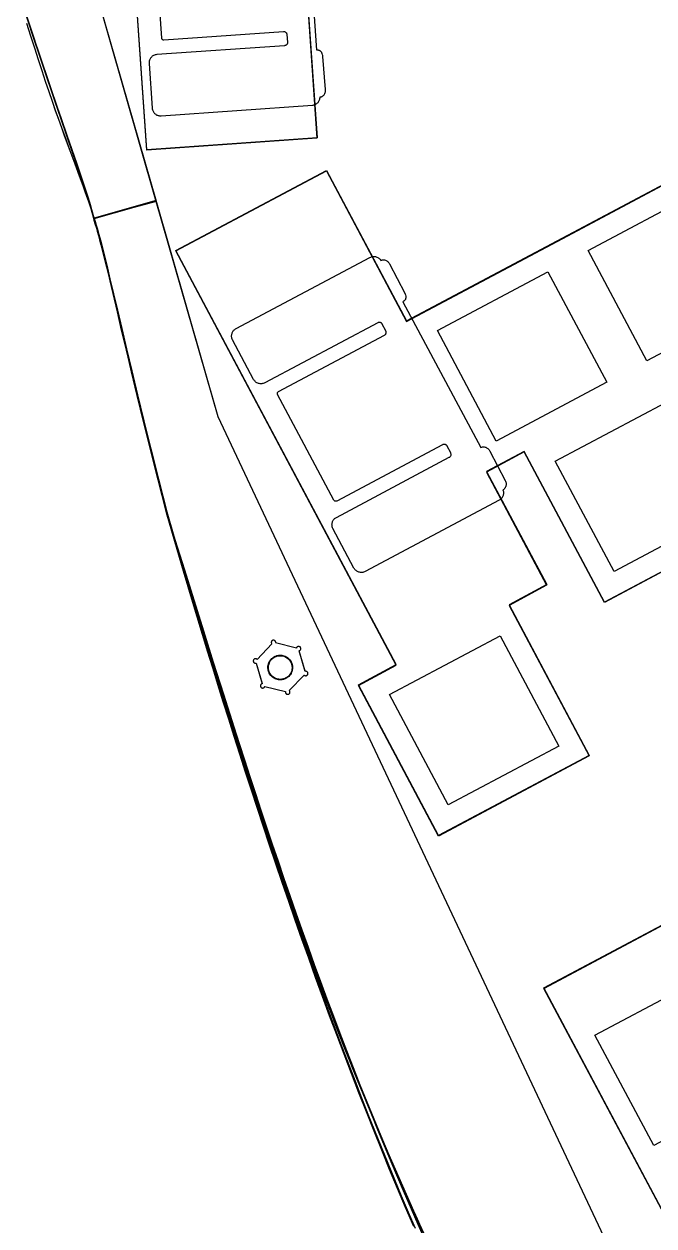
# Model space of a CAD drawing. Extents: x 5 to 212, y -377 to 0.
# Drawn here: x 27.6 to 97.9, y -307.5 to -173.2 of the extents above; entities that cross this region are included whole.
import ezdxf

# ---------------------------------------------------------------- set-up
doc = ezdxf.new("R2010")
doc.units = 0
for name, color, linetype in [('bottom', 7, 'CONTINUOUS'), ('hipro_lower', 7, 'CONTINUOUS'), ('hipro_upper', 7, 'CONTINUOUS'), ('mid_lower', 7, 'CONTINUOUS'), ('mid_upper', 7, 'CONTINUOUS'), ('plate', 7, 'CONTINUOUS')]:
    doc.layers.add(name, color=color, linetype=linetype)

msp = doc.modelspace()

# ---------------------------------------------------------------- linework, layer by layer
at = {"layer": 'bottom', "color": 7}
msp.add_lwpolyline([(27.590422, -171.61858), (28.534675, -174.481357), (29.415113, -177.12148), (30.232789, -179.549078), (30.988757, -181.774281), (31.684072, -183.807218), (32.319787, -185.65802), (33.416633, -188.853736), (33.879872, -190.218909), (34.287728, -191.442466), (34.641253, -192.534536), (34.797972, -193.034428), (34.941503, -193.505248), (35.071978, -193.94826), (35.18953, -194.364732), (35.29429, -194.75593), (35.386389, -195.123119), (35.509939, -195.508091), (35.635789, -195.921217), (35.764539, -196.363778), (35.896788, -196.837058), (36.033134, -197.342339), (36.174176, -197.880904), (36.472746, -199.063014), (36.797288, -200.393649), (37.152594, -201.883069), (37.974662, -205.379308), (38.451007, -207.406647), (38.97728, -209.633813), (39.558273, -212.071067), (40.198778, -214.72867), (40.903584, -217.61688), (41.677485, -220.74596), (42.52527, -224.12617), (43.451731, -227.767769), (44.388075, -230.97427), (45.37355, -234.318447), (46.407761, -237.791031), (47.490314, -241.382755), (48.049597, -243.220398), (48.620817, -245.084351), (49.203926, -246.973455), (49.798875, -248.886552), (50.405614, -250.822482), (51.024095, -252.780088), (51.654267, -254.758211), (52.296082, -256.755693), (52.949491, -258.771375), (53.614444, -260.804099), (54.290892, -262.852706), (54.978786, -264.916038), (55.678077, -266.992936), (56.388715, -269.082242), (57.110651, -271.182797), (57.843836, -273.293443), (58.588222, -275.413021), (59.343757, -277.540373), (60.110395, -279.674341), (60.888084, -281.813765), (61.676776, -283.957488), (62.476422, -286.104351), (63.286973, -288.253196), (64.108379, -290.402863), (64.940591, -292.552195), (65.78356, -294.700033), (66.637236, -296.845219), (67.501571, -298.986593), (68.376515, -301.122999), (69.26202, -303.253276), (70.158035, -305.376267), (71.064511, -307.490814)], dxfattribs=at)
msp.add_lwpolyline([(54.875487, -245.49122), (54.875487, -245.49122), (54.85811, -245.424217), (54.844313, -245.357099), (54.834037, -245.289975), (54.827224, -245.22295), (54.823745, -245.089628), (54.833401, -244.957991), (54.855718, -244.828894), (54.890222, -244.703194), (54.936436, -244.581746), (54.993888, -244.465408), (55.062102, -244.355036), (55.140603, -244.251485), (55.228916, -244.155613), (55.326568, -244.068275), (55.433083, -243.990328), (55.547987, -243.922628), (55.608436, -243.892888), (55.670804, -243.866032), (55.735033, -243.842165), (55.801061, -243.821395), (55.801061, -243.821395), (55.86807, -243.804017), (55.935193, -243.790219), (56.002322, -243.779942), (56.06935, -243.773128), (56.202677, -243.769648), (56.334318, -243.779304), (56.463417, -243.80162), (56.589118, -243.836124), (56.710564, -243.882339), (56.8269, -243.939792), (56.93727, -244.008008), (57.040817, -244.086511), (57.136686, -244.174828), (57.22402, -244.272484), (57.301963, -244.379004), (57.36966, -244.493913), (57.399398, -244.554366), (57.426254, -244.616738), (57.45012, -244.680969), (57.470889, -244.747002), (57.470889, -244.747002), (57.488267, -244.814008), (57.502063, -244.881127), (57.512339, -244.948253), (57.519152, -245.015279), (57.52263, -245.148601), (57.512973, -245.280238), (57.490654, -245.409332), (57.456149, -245.53503), (57.409932, -245.656473), (57.352479, -245.772806), (57.284264, -245.883173), (57.205762, -245.986718), (57.117448, -246.082585), (57.019797, -246.169917), (56.913283, -246.247858), (56.798381, -246.315553), (56.737932, -246.345291), (56.675566, -246.372146), (56.611339, -246.396011), (56.545312, -246.416779), (56.545312, -246.416779), (56.478304, -246.434158), (56.411182, -246.447956), (56.344053, -246.458234), (56.277026, -246.465049), (56.143701, -246.468533), (56.012063, -246.458881), (55.882967, -246.436568), (55.75727, -246.402069), (55.635827, -246.355858), (55.519494, -246.29841), (55.409127, -246.230198), (55.305581, -246.151699), (55.209713, -246.063386), (55.122378, -245.965733), (55.044432, -245.859216), (54.976731, -245.744308), (54.94699, -245.683856), (54.920131, -245.621485), (54.896261, -245.557253), (54.875487, -245.49122)], close=True, dxfattribs=at)
at = {"layer": 'hipro_lower', "color": 7}
for points in [[(58.987885, -166.985977), (60.305631, -185.984568), (41.302516, -187.314177), (38.645735, -149.307253)], [(27.616926, -171.626543), (28.561183, -174.489319), (29.441625, -177.12944), (30.259303, -179.557038), (31.015274, -181.78224), (31.71059, -183.815178), (32.346305, -185.66598), (33.443151, -188.861697), (33.906389, -190.226871), (34.314242, -191.450428), (34.667765, -192.542498), (34.824482, -193.042391), (34.968011, -193.513211), (35.098485, -193.956224), (35.216034, -194.372697), (35.320792, -194.763895), (35.412889, -195.131084), (35.536444, -195.516054), (35.662299, -195.929178), (35.791052, -196.371738), (35.923304, -196.845016), (36.059652, -197.350296), (36.200696, -197.88886), (36.499267, -199.07097), (36.823809, -200.401605), (37.179112, -201.891027), (38.00117, -205.387271), (38.477507, -207.414614), (39.003772, -209.641785), (39.584757, -212.079043), (40.225253, -214.73665), (40.930051, -217.624866), (41.703943, -220.75395), (42.551721, -224.134164), (43.478175, -227.775767), (44.379737, -230.894421), (45.283675, -233.981721), (46.190012, -237.037528), (47.09877, -240.0617), (48.009974, -243.054097), (48.923644, -246.014579), (49.839806, -248.943005), (50.75848, -251.839234), (51.679691, -254.703127), (52.603462, -257.534542), (53.529815, -260.333338), (54.458773, -263.099377), (55.390359, -265.832516), (56.324597, -268.532615), (57.261508, -271.199534), (57.730974, -272.520507), (58.201117, -273.833132), (58.67194, -275.137392), (59.143446, -276.433269), (59.615637, -277.720745), (60.088517, -278.999803), (60.562089, -280.270426), (61.036355, -281.532596), (61.511318, -282.786295), (61.986981, -284.031505), (62.463347, -285.26821), (62.940419, -286.496391), (63.418199, -287.716031), (63.896691, -288.927113), (64.375898, -290.129618), (64.855822, -291.32353), (65.336466, -292.50883), (65.817833, -293.685502), (66.299926, -294.853527), (66.782747, -296.012888), (67.2663, -297.163568), (67.750588, -298.305548), (68.235613, -299.438812), (68.721378, -300.563342), (69.207887, -301.679119), (69.695141, -302.786127), (70.183144, -303.884349), (70.671899, -304.973766), (71.161408, -306.05436), (71.651675, -307.126115), (72.142702, -308.189013)], [(87.122655, -197.502242), (103.945238, -188.559002)], [(69.130174, -244.828341), (44.53635, -198.573468), (61.355792, -189.628485)], [(61.355792, -189.628485), (70.302515, -206.444784)], [(70.302515, -206.444784), (87.122655, -197.502242)], [(83.451661, -221.025549), (79.247503, -223.264236)], [(92.394203, -237.845689), (83.451661, -221.025549)], [(79.247503, -223.264236), (85.950314, -235.885801)], [(100.805664, -233.370056), (92.394203, -237.845689)], [(85.950314, -235.885801), (81.76258, -238.154127)], [(81.76258, -238.154127), (90.707563, -254.973568)], [(64.943141, -247.09911), (69.130174, -244.828341)], [(73.888124, -263.918551), (64.943141, -247.09911)], [(90.707563, -254.973568), (73.888124, -263.918551)], [(99.063918, -306.167157), (85.64889, -280.93732), (102.46903, -271.994778)]]:
    msp.add_lwpolyline(points, dxfattribs=at)
msp.add_lwpolyline([(54.901984, -245.499191), (54.901984, -245.499191), (54.884608, -245.432186), (54.870811, -245.365067), (54.860536, -245.297941), (54.853722, -245.230916), (54.850243, -245.097594), (54.859898, -244.965956), (54.882214, -244.83686), (54.916716, -244.71116), (54.96293, -244.589715), (55.020381, -244.473378), (55.088594, -244.363007), (55.167095, -244.259458), (55.255409, -244.163587), (55.353062, -244.076251), (55.45958, -243.998304), (55.574487, -243.930604), (55.634939, -243.900864), (55.69731, -243.874007), (55.761542, -243.850139), (55.827574, -243.829368), (55.827574, -243.829368), (55.894579, -243.811991), (55.961699, -243.798194), (56.028825, -243.787919), (56.09585, -243.781105), (56.229173, -243.777626), (56.36081, -243.787283), (56.489906, -243.8096), (56.615605, -243.844104), (56.73705, -243.890319), (56.853385, -243.947771), (56.963755, -244.015986), (57.067303, -244.094489), (57.163173, -244.182805), (57.250509, -244.280459), (57.328454, -244.386977), (57.396154, -244.501885), (57.425893, -244.562337), (57.452751, -244.624707), (57.476618, -244.688938), (57.497389, -244.75497), (57.497389, -244.75497), (57.514766, -244.821977), (57.528563, -244.889098), (57.538839, -244.956224), (57.545653, -245.023251), (57.549133, -245.156574), (57.539477, -245.288212), (57.517161, -245.417307), (57.482658, -245.543004), (57.436444, -245.664447), (57.378992, -245.780781), (57.310778, -245.891148), (57.232276, -245.994693), (57.143961, -246.090561), (57.046307, -246.177894), (56.939789, -246.255838), (56.824881, -246.323536), (56.764429, -246.353275), (56.702058, -246.380132), (56.637827, -246.403999), (56.571794, -246.42477), (56.571794, -246.42477), (56.504789, -246.442147), (56.43767, -246.455944), (56.370544, -246.46622), (56.303518, -246.473034), (56.170196, -246.476515), (56.03856, -246.466861), (55.909464, -246.444547), (55.783766, -246.410047), (55.662322, -246.363835), (55.545987, -246.306386), (55.435618, -246.238175), (55.332071, -246.159675), (55.236202, -246.071362), (55.148866, -245.973709), (55.070921, -245.86719), (55.003221, -245.752282), (54.973481, -245.691829), (54.946624, -245.629457), (54.922756, -245.565224), (54.901984, -245.499191)], close=True, dxfattribs=at)
at = {"layer": 'hipro_upper', "color": 7}
for points in [[(58.99103, -166.932116), (60.308783, -185.930704), (41.305656, -187.260317), (38.64889, -149.253394)], [(27.620068, -171.572729), (28.56432, -174.435504), (29.444757, -177.075625), (30.262432, -179.503222), (31.0184, -181.728424), (31.713713, -183.761362), (32.349427, -185.612164), (33.446272, -188.807882), (33.909511, -190.173057), (34.317366, -191.396615), (34.670891, -192.488687), (34.827609, -192.988581), (34.97114, -193.459402), (35.101615, -193.902416), (35.219167, -194.31889), (35.323927, -194.710089), (35.416026, -195.07728), (35.53958, -195.462249), (35.665434, -195.875373), (35.794187, -196.317933), (35.926437, -196.791212), (36.062785, -197.296492), (36.203829, -197.835056), (36.502399, -199.017165), (36.826939, -200.347801), (37.182241, -201.837223), (38.004298, -205.333466), (38.480634, -207.360809), (39.006899, -209.587979), (39.587883, -212.025236), (40.228378, -214.682842), (40.933175, -217.571056), (41.707066, -220.700139), (42.554842, -224.080351), (43.481294, -227.721952), (44.475856, -230.905893), (45.496348, -234.18382), (47.617678, -240.993159), (48.719795, -244.510332), (49.850399, -248.093016), (51.010131, -251.73409), (51.601119, -253.574299), (52.199628, -255.426436), (52.805739, -257.289611), (53.419532, -259.162935), (54.041085, -261.045517), (54.67048, -262.936467), (55.307797, -264.834896), (55.953114, -266.739913), (56.606512, -268.650629), (57.268071, -270.566154), (57.937872, -272.485598), (58.615993, -274.408071), (59.302515, -276.332684), (59.997517, -278.258545), (60.70108, -280.184766), (61.413284, -282.110456), (62.134208, -284.034725), (62.863933, -285.956685), (63.602538, -287.875444), (64.350103, -289.790113), (65.106709, -291.699801), (65.872435, -293.60362), (66.647361, -295.500679), (67.431567, -297.390088), (68.225132, -299.270958), (69.028138, -301.142398), (69.840664, -303.003518), (70.662789, -304.853429), (71.077477, -305.773903), (71.494594, -306.691241), (71.914152, -307.605331)], [(87.125794, -197.448382), (103.94838, -188.505139)], [(69.133309, -244.774467), (44.539485, -198.519607), (61.358947, -189.574624)], [(61.358947, -189.574624), (70.305647, -206.390921)], [(70.305647, -206.390921), (87.125794, -197.448382)], [(83.454805, -220.971676), (79.250645, -223.210363)], [(92.39734, -237.791816), (83.454805, -220.971676)], [(79.250645, -223.210363), (85.953456, -235.831928)], [(100.808811, -233.316183), (92.39734, -237.791816)], [(85.953456, -235.831928), (81.765729, -238.100254)], [(81.765729, -238.100254), (90.710702, -254.919695)], [(64.946293, -247.045237), (69.133309, -244.774467)], [(73.891266, -263.864678), (64.946293, -247.045237)], [(90.710702, -254.919695), (73.891266, -263.864678)], [(99.067055, -306.113304), (85.652034, -280.883446), (102.472182, -271.940904)]]:
    msp.add_lwpolyline(points, dxfattribs=at)
msp.add_lwpolyline([(54.905131, -245.445368), (54.905131, -245.445368), (54.887753, -245.378363), (54.873956, -245.311244), (54.863679, -245.244119), (54.856864, -245.177093), (54.853383, -245.043771), (54.863037, -244.912134), (54.885351, -244.783038), (54.919852, -244.657339), (54.966065, -244.535893), (55.023515, -244.419557), (55.091727, -244.309186), (55.170228, -244.205637), (55.258542, -244.109767), (55.356195, -244.02243), (55.462713, -243.944484), (55.577621, -243.876784), (55.638073, -243.847044), (55.700444, -243.820186), (55.764676, -243.796319), (55.830708, -243.775548), (55.830708, -243.775548), (55.897712, -243.758171), (55.964829, -243.744375), (56.031954, -243.7341), (56.098978, -243.727287), (56.232298, -243.723808), (56.363934, -243.733465), (56.493029, -243.755783), (56.618727, -243.790287), (56.740172, -243.836503), (56.856507, -243.893956), (56.966877, -243.962171), (57.070425, -244.040673), (57.166295, -244.128989), (57.25363, -244.226644), (57.331575, -244.333162), (57.399274, -244.44807), (57.429013, -244.508521), (57.455869, -244.570892), (57.479736, -244.635123), (57.500506, -244.701155), (57.500506, -244.701155), (57.517884, -244.768162), (57.531681, -244.835282), (57.541957, -244.902409), (57.548772, -244.969436), (57.552252, -245.102759), (57.542597, -245.234397), (57.520281, -245.363492), (57.485778, -245.489189), (57.439564, -245.610632), (57.382113, -245.726965), (57.313899, -245.837332), (57.235398, -245.940878), (57.147084, -246.036745), (57.049431, -246.124078), (56.942914, -246.202022), (56.828009, -246.269719), (56.767558, -246.299458), (56.705189, -246.326315), (56.640959, -246.350182), (56.574929, -246.370952), (56.574929, -246.370952), (56.507923, -246.388329), (56.440804, -246.402126), (56.373678, -246.412401), (56.306653, -246.419216), (56.173332, -246.422696), (56.041696, -246.413042), (55.912602, -246.390727), (55.786906, -246.356227), (55.665463, -246.310015), (55.54913, -246.252565), (55.438763, -246.184354), (55.335217, -246.105853), (55.239349, -246.01754), (55.152014, -245.919886), (55.074069, -245.813368), (55.00637, -245.698459), (54.97663, -245.638007), (54.949772, -245.575634), (54.925903, -245.511402), (54.905131, -245.445368)], close=True, dxfattribs=at)
at = {"layer": 'mid_lower', "color": 7}
for points in [[(35.301612, -168.545216), (42.327084, -192.996733), (35.399488, -194.988974), (35.309431, -194.635844), (35.203068, -194.258887), (35.080628, -193.856758), (34.942337, -193.428112), (34.788425, -192.971603), (34.61912, -192.485887), (34.43465, -191.969619), (34.235243, -191.421453), (33.792532, -190.224049), (33.292812, -188.882915), (32.73791, -187.38729), (32.12965, -185.726415), (31.806082, -184.830645), (31.469859, -183.889528), (31.12121, -182.901718), (30.760363, -181.865871), (30.387545, -180.78064), (30.002986, -179.644681), (29.606914, -178.45665), (29.199556, -177.2152), (28.781141, -175.918987), (28.351897, -174.566666), (27.912053, -173.156892)], [(107.176548, -340.213767), (49.252784, -217.102562), (42.340719, -192.930394), (35.413151, -194.922634), (35.414525, -194.927788), (35.534573, -195.30054), (35.657607, -195.703837), (35.784189, -196.138832), (35.91488, -196.606674), (36.050241, -197.108515), (36.190833, -197.645506), (36.489957, -198.829544), (36.81674, -200.167995), (37.175674, -201.670068), (38.007951, -205.201917), (38.490273, -207.250111), (39.022705, -209.498763), (39.609737, -211.957082), (40.255857, -214.634276), (40.965557, -217.539555), (41.743325, -220.682128), (42.593652, -224.071203), (43.521028, -227.715989), (44.317448, -230.44504), (45.149745, -233.275485), (46.017672, -236.201554), (46.920984, -239.217474), (47.859434, -242.317475), (48.832778, -245.495786), (49.840769, -248.746636), (50.357681, -250.397461), (50.883162, -252.064255), (51.417182, -253.7463), (51.95971, -255.442872), (52.510715, -257.153251), (53.070167, -258.876715), (53.638035, -260.612543), (54.214289, -262.360014), (54.798897, -264.118406), (55.391828, -265.886998), (55.993053, -267.665069), (56.60254, -269.451896), (57.220259, -271.24676), (57.846178, -273.048938), (58.480268, -274.857708), (59.122497, -276.672351), (59.772834, -278.492144), (60.43125, -280.316366), (61.097713, -282.144296), (61.772192, -283.975212), (62.454657, -285.808393), (63.145078, -287.643117), (63.843422, -289.478664), (64.54966, -291.314311), (65.263761, -293.149338), (65.985694, -294.983023), (66.715429, -296.814645), (67.452934, -298.643483), (68.198179, -300.468814), (68.951133, -302.289918), (69.711766, -304.106073), (70.480046, -305.916559), (71.255943, -307.720653)]]:
    msp.add_lwpolyline(points, dxfattribs=at)
msp.add_lwpolyline([(57.27854, -247.773422), (57.266687, -247.742193), (57.250621, -247.714029), (57.231165, -247.688549), (57.209139, -247.665375), (58.87261, -245.942746), (58.897112, -245.963665), (58.923804, -245.981432), (58.952373, -245.995768), (58.982507, -246.00639), (59.013892, -246.013017), (59.046217, -246.015367), (59.079169, -246.013159), (59.112437, -246.006112), (59.159445, -245.987346), (59.20051, -245.960416), (59.23495, -245.926563), (59.26208, -245.88703), (59.281215, -245.843056), (59.291673, -245.795883), (59.29277, -245.746752), (59.283821, -245.696904), (59.265053, -245.649868), (59.238113, -245.608774), (59.204246, -245.57431), (59.164696, -245.547166), (59.120709, -245.528029), (59.073527, -245.517586), (59.024397, -245.516528), (58.974563, -245.525541), (58.316702, -243.231205), (58.363717, -243.212436), (58.404798, -243.185497), (58.439258, -243.151635), (58.466405, -243.112092), (58.485551, -243.068113), (58.496007, -243.020943), (58.497081, -242.971825), (58.488086, -242.922003), (58.469326, -242.874969), (58.442392, -242.833869), (58.408527, -242.799395), (58.368976, -242.772236), (58.324983, -242.753085), (58.277791, -242.742631), (58.228644, -242.741566), (58.178785, -242.750581), (58.146884, -242.76223), (58.117799, -242.777815), (58.09165, -242.796933), (58.068556, -242.819179), (58.048637, -242.844149), (58.032012, -242.87144), (58.018801, -242.900649), (58.009123, -242.93137), (55.685479, -242.352037), (55.69189, -242.320691), (55.694911, -242.28876), (55.693615, -242.256361), (55.687076, -242.223609), (55.6683, -242.176586), (55.641358, -242.135498), (55.607496, -242.101035), (55.567956, -242.073886), (55.523982, -242.054742), (55.476818, -242.044291), (55.427707, -242.043223), (55.377892, -242.052227), (55.330806, -242.071004), (55.289679, -242.097943), (55.255194, -242.131804), (55.228037, -242.171345), (55.20889, -242.215325), (55.198437, -242.262504), (55.197363, -242.311639), (55.20635, -242.361491), (55.218302, -242.392676), (55.234381, -242.420819), (55.253817, -242.446287), (55.275837, -242.469451), (53.612309, -244.192146), (53.587791, -244.171235), (53.561091, -244.153472), (53.53252, -244.139141), (53.502387, -244.128521), (53.471004, -244.121894), (53.438681, -244.119541), (53.405728, -244.121744), (53.372456, -244.128783), (53.325458, -244.147546), (53.284383, -244.174479), (53.249924, -244.208339), (53.22277, -244.247884), (53.203614, -244.291868), (53.193147, -244.33905), (53.192059, -244.388185), (53.201042, -244.438031), (53.219805, -244.485054), (53.246746, -244.526142), (53.280619, -244.560606), (53.320179, -244.587755), (53.36418, -244.606899), (53.411377, -244.617349), (53.460525, -244.618414), (53.510378, -244.609405), (54.168163, -246.903708), (54.121167, -246.922468), (54.0801, -246.949397), (54.045652, -246.983252), (54.01851, -247.02279), (53.999363, -247.06677), (53.988899, -247.113949), (53.987807, -247.163085), (53.996776, -247.212935), (54.015561, -247.259968), (54.042511, -247.301062), (54.076383, -247.335527), (54.115934, -247.362675), (54.15992, -247.381817), (54.207098, -247.392266), (54.256225, -247.393333), (54.306057, -247.384329), (54.337968, -247.372679), (54.367065, -247.357091), (54.393228, -247.33797), (54.416336, -247.315721), (54.436269, -247.290747), (54.452908, -247.263454), (54.466132, -247.234245), (54.47582, -247.203524), (56.79947, -247.782833), (56.793027, -247.81419), (56.790013, -247.846107), (56.791323, -247.878492), (56.79785, -247.911255), (56.816615, -247.958287), (56.843546, -247.999384), (56.877401, -248.033855), (56.916937, -248.061011), (56.960912, -248.080162), (57.008084, -248.090619), (57.057211, -248.091693), (57.107049, -248.082693), (57.154088, -248.063917), (57.195187, -248.036973), (57.229657, -248.003105), (57.256811, -247.963556), (57.275961, -247.91957), (57.28642, -247.872389), (57.287501, -247.823258), (57.278514, -247.77342)], close=True, dxfattribs=at)
at = {"layer": 'mid_upper', "color": 7}
for points in [[(35.298894, -168.546036), (42.324334, -192.997569), (35.396757, -194.989802), (35.306701, -194.636675), (35.200339, -194.25972), (35.077899, -193.857593), (34.939609, -193.428948), (34.785697, -192.97244), (34.616392, -192.486725), (34.431922, -191.970457), (34.232515, -191.422292), (33.789803, -190.224888), (33.290083, -188.883753), (32.735179, -187.388128), (32.126919, -185.727251), (31.80335, -184.831481), (31.467126, -183.890364), (31.118476, -182.902553), (30.757628, -181.866704), (30.38481, -180.781473), (30.00025, -179.645514), (29.604177, -178.457482), (29.196818, -177.216032), (28.778402, -175.919819), (28.349157, -174.567498), (27.909312, -173.157724)], [(107.178834, -340.212939), (49.255047, -217.101731), (42.339304, -193.065032), (35.415401, -194.921816), (35.416724, -194.926955), (35.536777, -195.299707), (35.659816, -195.703004), (35.786402, -196.137999), (35.917097, -196.605841), (36.052462, -197.107682), (36.193058, -197.644673), (36.492188, -198.828711), (36.818977, -200.167162), (37.177915, -201.669235), (38.010199, -205.201085), (38.492524, -207.249279), (39.024959, -209.497931), (39.611992, -211.95625), (40.258114, -214.633445), (40.967814, -217.538725), (41.745584, -220.681298), (42.595912, -224.070374), (43.523288, -227.71516), (44.367491, -230.56605), (45.243969, -233.501929), (46.15256, -236.517576), (47.093098, -239.607772), (48.065421, -242.767297), (49.069363, -245.990931), (50.104761, -249.273455), (50.634205, -250.935169), (51.171451, -252.609648), (51.716479, -254.29624), (52.269268, -255.994292), (52.829799, -257.703151), (53.398049, -259.422165), (53.974, -261.150682), (54.55763, -262.888049), (55.148919, -264.633614), (55.747846, -266.386724), (56.354391, -268.146726), (56.968533, -269.912969), (57.590252, -271.684799), (58.219528, -273.461565), (58.856339, -275.242613), (59.500665, -277.027292), (60.152486, -278.814949), (60.811782, -280.604931), (61.478531, -282.396586), (62.152713, -284.189261), (62.834309, -285.982304), (63.523296, -287.775063), (64.219655, -289.566885), (64.923366, -291.357117), (65.634407, -293.145108), (66.352758, -294.930203), (67.078399, -296.711752), (67.811309, -298.489102), (68.551468, -300.2616), (69.298854, -302.028593), (70.053449, -303.78943), (70.815231, -305.543457), (71.584179, -307.290023), (72.360273, -309.028474)]]:
    msp.add_lwpolyline(points, dxfattribs=at)
msp.add_lwpolyline([(57.2808, -247.772594), (57.268949, -247.741363), (57.252883, -247.713198), (57.233426, -247.687717), (57.2114, -247.66454), (58.874873, -245.941918), (58.899375, -245.962835), (58.926067, -245.980602), (58.954636, -245.994938), (58.984769, -246.005562), (59.016155, -246.012191), (59.048479, -246.014546), (59.081431, -246.012344), (59.114697, -246.005304), (59.161706, -245.98653), (59.202772, -245.959594), (59.237212, -245.925737), (59.264341, -245.886201), (59.283477, -245.842226), (59.293935, -245.795053), (59.295032, -245.745923), (59.286084, -245.696076), (59.267314, -245.649045), (59.240373, -245.607954), (59.206506, -245.57349), (59.166956, -245.546344), (59.122969, -245.527205), (59.075789, -245.51676), (59.02666, -245.5157), (58.976826, -245.524713), (58.318965, -243.230377), (58.36598, -243.211606), (58.407062, -243.184667), (58.441521, -243.150804), (58.468669, -243.111262), (58.487816, -243.067283), (58.498271, -243.020112), (58.499345, -242.970993), (58.490349, -242.92117), (58.471588, -242.874138), (58.444653, -242.833042), (58.410788, -242.798571), (58.371237, -242.771415), (58.327244, -242.752265), (58.280052, -242.74181), (58.230904, -242.740741), (58.181046, -242.749748), (58.149144, -242.761398), (58.12006, -242.776984), (58.093911, -242.796102), (58.070817, -242.818349), (58.050899, -242.84332), (58.034274, -242.870612), (58.021062, -242.89982), (58.011384, -242.930542), (55.687739, -242.351209), (55.694162, -242.319862), (55.697183, -242.287932), (55.695881, -242.255533), (55.689337, -242.222781), (55.670561, -242.175757), (55.64362, -242.13467), (55.609759, -242.100207), (55.570219, -242.073058), (55.526246, -242.053914), (55.479082, -242.043463), (55.429971, -242.042395), (55.380158, -242.051399), (55.33307, -242.070183), (55.291941, -242.097127), (55.257456, -242.130991), (55.230298, -242.170533), (55.211151, -242.214513), (55.200699, -242.261688), (55.199625, -242.310818), (55.208613, -242.360662), (55.220577, -242.391852), (55.236655, -242.419999), (55.256084, -242.445468), (55.2781, -242.46862), (53.614572, -244.191316), (53.590053, -244.170406), (53.563353, -244.152646), (53.534781, -244.138318), (53.504649, -244.1277), (53.473266, -244.121074), (53.440943, -244.118719), (53.40799, -244.120917), (53.374719, -244.127948), (53.32772, -244.146711), (53.286646, -244.173645), (53.252186, -244.207506), (53.225033, -244.247051), (53.205878, -244.291036), (53.195411, -244.338218), (53.194323, -244.387354), (53.203305, -244.437201), (53.222068, -244.484224), (53.249008, -244.525312), (53.282881, -244.559775), (53.322441, -244.586924), (53.366442, -244.606068), (53.413639, -244.616518), (53.462786, -244.617583), (53.512639, -244.608574), (54.170423, -246.902905), (54.123427, -246.921665), (54.082361, -246.948591), (54.047913, -246.982443), (54.020771, -247.021978), (54.001624, -247.065956), (53.99116, -247.113135), (53.990067, -247.162275), (53.999034, -247.212132), (54.01782, -247.259156), (54.044772, -247.300242), (54.078645, -247.334702), (54.118196, -247.361848), (54.162183, -247.380989), (54.209361, -247.391438), (54.258488, -247.392505), (54.30832, -247.383501), (54.340232, -247.371851), (54.369329, -247.356263), (54.395491, -247.337142), (54.418599, -247.314893), (54.438532, -247.289919), (54.455171, -247.262625), (54.468394, -247.233415), (54.478083, -247.202694), (56.801728, -247.782028), (56.795297, -247.813383), (56.792284, -247.845291), (56.793588, -247.877667), (56.80011, -247.910425), (56.818876, -247.957458), (56.845807, -247.998555), (56.879662, -248.033026), (56.919198, -248.060182), (56.963173, -248.079334), (57.010345, -248.089791), (57.059471, -248.090865), (57.10931, -248.081865), (57.156349, -248.063088), (57.197448, -248.036144), (57.231919, -248.002276), (57.259073, -247.962729), (57.278224, -247.918745), (57.288683, -247.871569), (57.289763, -247.822444), (57.280775, -247.772614)], close=True, dxfattribs=at)
at = {"layer": 'plate', "color": 7}
for points in [[(42.010295, -161.419969), (42.945174, -174.787316), (42.95333, -174.8339), (42.967301, -174.870212), (42.986985, -174.902937), (43.011671, -174.931574), (43.040647, -174.955621), (43.073204, -174.974576), (43.108629, -174.987938), (43.146213, -174.995205), (43.185244, -174.995876), (56.552638, -174.06116), (56.617639, -174.06231), (56.680243, -174.074451), (56.739263, -174.096755), (56.793515, -174.128391), (56.841814, -174.16853), (56.882974, -174.216342), (56.915811, -174.270997), (56.93914, -174.331665), (56.947986, -174.370006), (56.952759, -174.409113), (57.011311, -175.245119), (57.012084, -175.282362), (57.009246, -175.319106), (57.002866, -175.35514), (56.99301, -175.390253), (56.979748, -175.424234), (56.963146, -175.456874), (56.943272, -175.487961), (56.920194, -175.517285), (56.894365, -175.544194), (56.866348, -175.568197), (56.836338, -175.589191), (56.804531, -175.607074), (56.771122, -175.621744), (56.736307, -175.633096), (56.70028, -175.641028), (56.663237, -175.645438), (42.413081, -176.641901), (42.321731, -176.652732), (42.232884, -176.672233), (42.147026, -176.700164), (42.06464, -176.736282), (41.986213, -176.780345), (41.912228, -176.832111), (41.843172, -176.891339), (41.779529, -176.957786), (41.722623, -177.030053), (41.673605, -177.106682), (41.632649, -177.187155), (41.599929, -177.270958), (41.575617, -177.357574), (41.559887, -177.446488), (41.552913, -177.537183), (41.554868, -177.629144), (41.903628, -182.616888), (41.915526, -182.713738), (41.937369, -182.808272), (41.937369, -182.808272), (41.963014, -182.884775), (41.99489, -182.957825), (42.032633, -183.027167), (42.075878, -183.092546), (42.124258, -183.153706), (42.177411, -183.210392), (42.234969, -183.26235), (42.296569, -183.309323), (42.361845, -183.351056), (42.430432, -183.387296), (42.501965, -183.417785), (42.576079, -183.442269), (42.652409, -183.460494), (42.73059, -183.472202), (42.810256, -183.477141), (42.891044, -183.475053), (59.789685, -182.29348), (59.881036, -182.282649), (59.969884, -182.263146), (60.055743, -182.235215), (60.138129, -182.199097), (60.216557, -182.155033), (60.29054, -182.103267), (60.359596, -182.044038), (60.423238, -181.97759), (60.476646, -181.910561), (60.523724, -181.839568), (60.564045, -181.765061), (60.59718, -181.687492), (60.622704, -181.607312), (60.640188, -181.524973), (60.649205, -181.440925), (60.649328, -181.35562), (60.760486, -181.346725), (60.803075, -181.3404), (60.841946, -181.329794), (60.880807, -181.312634), (60.923365, -181.286648), (60.973328, -181.249563), (61.034403, -181.199107), (61.091309, -181.12684), (61.140326, -181.05021), (61.18128, -180.969731), (61.213997, -180.885916), (61.238303, -180.799279), (61.254024, -180.710335), (61.260986, -180.619598), (61.259015, -180.527581), (60.9688, -176.842648), (60.957556, -176.745605), (60.935239, -176.651213), (60.888127, -176.52122), (60.862086, -176.464359), (60.834143, -176.412678), (60.804113, -176.365992), (60.771815, -176.324117), (60.737063, -176.286871), (60.699674, -176.254068), (60.659464, -176.225525), (60.61625, -176.201058), (60.569848, -176.180484), (60.520074, -176.163619), (60.466744, -176.150278), (60.409675, -176.140279), (60.283583, -176.129568), (59.026511, -157.720161)], [(27.645956, -171.597043), (28.590213, -174.459819), (29.470654, -177.099941), (30.288333, -179.527539), (31.044304, -181.752741), (31.73962, -183.785679), (32.375335, -185.636481), (33.472181, -188.832198), (33.935419, -190.197372), (34.343272, -191.420929), (34.696795, -192.513), (34.853511, -193.012893), (34.997041, -193.483713), (35.127514, -193.926725), (35.245064, -194.343198), (35.349822, -194.734395), (35.441919, -195.101585), (35.565473, -195.486555), (35.691328, -195.899678), (35.820082, -196.342238), (35.952334, -196.815517), (36.088682, -197.320797), (36.229726, -197.859361), (36.528297, -199.04147), (36.852838, -200.372106), (37.208142, -201.861528), (38.030199, -205.357772), (38.506537, -207.385115), (39.032802, -209.612286), (39.613787, -212.049545), (40.254283, -214.707152), (40.959081, -217.595368), (41.732973, -220.724452), (42.58075, -224.104667), (43.507205, -227.74627), (44.440977, -230.94142), (45.418893, -234.252265), (46.440803, -237.670619), (46.96821, -239.417554), (47.50656, -241.188296), (48.055834, -242.981822), (48.616014, -244.797108), (49.187082, -246.633131), (49.769018, -248.488868), (50.361804, -250.363296), (50.965422, -252.25539), (51.579854, -254.164129), (52.205079, -256.088487), (52.841081, -258.027443), (53.48784, -259.979972), (54.145338, -261.945052), (54.813557, -263.921658), (55.492477, -265.908768), (56.18208, -267.905358), (56.882348, -269.910405), (57.593262, -271.922885), (58.314803, -273.941776), (59.046954, -275.966053), (59.789695, -277.994694), (60.543007, -280.026675), (61.306873, -282.060972), (62.081274, -284.096563), (62.866191, -286.132424), (63.661605, -288.167532), (64.467499, -290.200862), (65.283853, -292.231393), (66.110649, -294.2581), (66.947868, -296.279961), (67.795493, -298.295951), (68.653503, -300.305047), (69.521881, -302.306227), (70.400608, -304.298467), (70.843847, -305.290914), (71.289666, -306.280743), (71.738063, -307.267825), (72.189036, -308.252032)], [(90.588965, -198.521738), (102.922133, -191.965038)], [(97.146366, -210.857345), (90.588965, -198.521738)], [(73.766384, -207.464979), (86.10199, -200.90758)], [(86.10199, -200.90758), (92.661833, -213.242488)], [(109.481274, -204.297505), (97.146366, -210.857345)], [(80.326224, -219.799887), (73.766384, -207.464979)], [(92.661833, -213.242488), (80.326224, -219.799887)], [(86.915528, -222.045731), (99.251134, -215.488332)], [(93.475367, -234.380639), (86.915528, -222.045731)], [(105.808533, -227.823941), (93.475367, -234.380639)], [(68.407005, -248.119294), (80.741913, -241.559454)], [(80.741913, -241.559454), (87.301753, -253.89436)], [(74.966845, -260.454202), (68.407005, -248.119294)], [(87.301753, -253.89436), (74.966845, -260.454202)]]:
    msp.add_lwpolyline(points, dxfattribs=at)
for points in [[(81.098588, -225.353494), (81.117372, -225.431935), (81.129044, -225.510756), (81.133778, -225.589548), (81.131746, -225.667898), (81.123125, -225.745397), (81.108087, -225.821633), (81.086807, -225.896195), (81.059459, -225.968673), (81.026217, -226.038657), (80.987254, -226.105734), (80.942747, -226.169494), (80.892867, -226.229527), (80.83779, -226.285421), (80.77769, -226.336766), (80.71274, -226.38315), (80.643115, -226.424164), (65.686112, -234.377045), (65.600454, -234.417146), (65.512837, -234.447811), (65.423892, -234.469231), (65.334255, -234.481601), (65.244557, -234.485114), (65.155433, -234.479962), (65.067517, -234.46634), (64.98144, -234.44444), (64.897838, -234.414456), (64.817343, -234.37658), (64.740588, -234.331007), (64.668208, -234.277928), (64.600835, -234.217539), (64.539104, -234.15003), (64.483647, -234.075597), (64.435097, -233.994432), (62.087762, -229.579771), (62.046449, -229.491426), (62.01478, -229.399642), (62.014729, -229.399464), (61.995953, -229.321052), (61.984288, -229.242256), (61.979561, -229.163486), (61.981597, -229.085153), (61.990222, -229.007668), (62.005263, -228.931442), (62.026544, -228.856885), (62.053892, -228.784409), (62.087134, -228.714424), (62.126094, -228.647341), (62.170598, -228.583571), (62.220474, -228.523524), (62.275546, -228.467613), (62.33564, -228.416247), (62.400583, -228.369837), (62.4702, -228.328794), (75.08306, -221.622407), (75.137569, -221.586938), (75.184238, -221.543441), (75.222499, -221.493246), (75.25178, -221.437682), (75.27151, -221.378077), (75.281121, -221.315762), (75.280041, -221.252064), (75.267701, -221.188313), (75.25488, -221.151086), (75.238163, -221.115247), (74.844633, -220.375294), (74.824944, -220.342437), (74.802456, -220.312303), (74.777427, -220.284971), (74.750112, -220.260518), (74.720769, -220.239025), (74.689654, -220.220569), (74.657024, -220.205229), (74.623136, -220.193084), (74.588245, -220.184212), (74.55261, -220.178692), (74.516486, -220.176603), (74.48013, -220.178023), (74.4438, -220.183031), (74.407751, -220.191705), (74.37224, -220.204125), (74.337524, -220.220369), (62.506009, -226.511337), (62.464958, -226.528318), (62.422005, -226.53679), (62.378201, -226.536669), (62.334597, -226.527875), (62.293592, -226.510788), (62.257203, -226.486363), (62.22629, -226.455261), (62.201712, -226.418141), (55.910914, -214.586573), (55.893147, -214.542748), (55.885753, -214.504549), (55.885104, -214.466365), (55.890864, -214.428998), (55.902695, -214.39325), (55.92026, -214.359923), (55.943222, -214.329819), (55.971244, -214.303739), (56.00399, -214.282487), (67.835507, -207.991531), (67.890023, -207.956111), (67.93668, -207.91264), (67.974912, -207.86245), (68.004156, -207.806871), (68.023845, -207.747237), (68.033414, -207.684879), (68.032298, -207.621127), (68.019932, -207.557316), (68.007117, -207.520111), (67.990442, -207.48442), (67.597082, -206.744416), (67.578001, -206.712422), (67.556123, -206.682766), (67.531618, -206.655589), (67.504653, -206.631035), (67.475398, -206.609245), (67.444022, -206.590363), (67.410694, -206.574531), (67.375584, -206.561891), (67.33942, -206.552759), (67.30294, -206.54725), (67.266365, -206.545348), (67.229915, -206.547037), (67.193809, -206.552301), (67.158269, -206.561123), (67.123513, -206.573487), (67.089763, -206.589377), (54.476897, -213.295762), (54.393688, -213.334985), (54.308007, -213.365529), (54.220394, -213.38734), (54.131387, -213.400368), (54.041527, -213.40456), (53.951352, -213.399866), (53.861403, -213.386232), (53.772219, -213.363608), (53.685664, -213.332477), (53.603488, -213.293468), (53.526111, -213.246926), (53.453954, -213.193197), (53.387437, -213.132625), (53.326981, -213.065557), (53.273005, -212.992339), (53.225931, -212.913316), (50.878596, -208.498656), (50.837361, -208.410216), (50.805789, -208.31847), (50.805789, -208.31847), (50.786997, -208.240003), (50.775319, -208.161161), (50.770582, -208.082355), (50.77261, -208.003995), (50.781229, -207.92649), (50.796266, -207.850251), (50.817545, -207.775687), (50.844893, -207.703209), (50.878134, -207.633225), (50.917096, -207.566147), (50.961602, -207.502384), (51.01148, -207.442345), (51.066554, -207.386441), (51.12665, -207.335082), (51.191594, -207.288677), (51.261212, -207.247636), (66.218214, -199.294755), (66.301424, -199.255531), (66.387106, -199.224987), (66.47472, -199.203175), (66.563727, -199.190147), (66.653587, -199.185954), (66.743761, -199.190649), (66.833709, -199.204283), (66.922892, -199.226909), (67.003705, -199.255451), (67.08125, -199.29071), (67.154927, -199.332529), (67.224133, -199.380753), (67.288267, -199.435224), (67.346728, -199.495787), (67.398914, -199.562285), (67.444222, -199.634561), (67.543204, -199.5832), (67.582672, -199.565995), (67.621257, -199.554391), (67.663306, -199.54835), (67.713168, -199.547835), (67.77519, -199.552808), (67.853722, -199.563233), (67.940277, -199.594363), (68.022454, -199.633374), (68.099833, -199.679923), (68.171994, -199.733665), (68.238517, -199.794257), (68.298983, -199.861355), (68.35297, -199.934615), (68.400061, -200.013692), (70.106663, -203.292482), (70.148552, -203.380739), (70.179645, -203.472616), (70.208577, -203.607822), (70.216624, -203.669843), (70.220314, -203.728479), (70.219588, -203.783984), (70.214387, -203.836611), (70.204653, -203.886614), (70.190329, -203.934246), (70.171355, -203.97976), (70.147673, -204.023409), (70.119224, -204.065446), (70.085951, -204.106125), (70.047795, -204.145699), (70.004697, -204.184421), (69.903442, -204.260322), (78.592883, -220.538532), (78.720219, -220.482274), (78.771328, -220.461532), (78.819731, -220.447124), (78.869674, -220.440107), (78.925408, -220.44154), (78.991181, -220.452481), (79.071242, -220.473985), (79.157797, -220.505115), (79.239974, -220.544125), (79.317353, -220.590674), (79.389514, -220.644416), (79.456037, -220.705008), (79.516503, -220.772106), (79.570491, -220.845366), (79.617581, -220.924445), (81.324181, -224.203232), (81.365514, -224.291641), (81.397165, -224.383364), (81.415632, -224.460242), (81.426571, -224.5346), (81.430487, -224.606357), (81.427886, -224.675437), (81.419272, -224.741762), (81.405149, -224.805251), (81.386023, -224.865828), (81.362399, -224.923415), (81.33478, -224.977932), (81.303673, -225.029302), (81.269581, -225.077446), (81.23301, -225.122286), (81.194464, -225.163744), (81.154449, -225.201742), (81.072027, -225.267043), (81.098585, -225.353494)], [(54.931014, -245.469688), (54.931014, -245.469688), (54.913637, -245.402684), (54.89984, -245.335565), (54.889565, -245.268439), (54.882751, -245.201414), (54.879271, -245.068092), (54.888926, -244.936454), (54.911242, -244.807358), (54.945744, -244.681658), (54.991958, -244.560212), (55.049408, -244.443876), (55.117621, -244.333505), (55.196122, -244.229956), (55.284436, -244.134085), (55.382089, -244.046748), (55.488607, -243.968802), (55.603515, -243.901102), (55.663966, -243.871362), (55.726337, -243.844504), (55.790569, -243.820637), (55.856601, -243.799866), (55.856601, -243.799866), (55.923607, -243.782489), (55.990726, -243.768692), (56.057852, -243.758417), (56.124878, -243.751604), (56.2582, -243.748125), (56.389838, -243.757782), (56.518934, -243.780099), (56.644633, -243.814603), (56.766078, -243.860818), (56.882414, -243.91827), (56.992783, -243.986485), (57.096331, -244.064988), (57.192201, -244.153304), (57.279537, -244.250958), (57.357482, -244.357477), (57.425181, -244.472385), (57.454921, -244.532836), (57.481778, -244.595207), (57.505645, -244.659439), (57.526416, -244.72547), (57.526416, -244.72547), (57.543794, -244.792477), (57.557591, -244.859597), (57.567866, -244.926724), (57.57468, -244.99375), (57.57816, -245.127074), (57.568505, -245.258711), (57.546188, -245.387806), (57.511686, -245.513503), (57.465472, -245.634946), (57.40802, -245.751279), (57.339806, -245.861646), (57.261305, -245.965191), (57.172989, -246.061059), (57.075335, -246.148392), (56.968817, -246.226336), (56.853909, -246.294034), (56.793457, -246.323773), (56.731085, -246.35063), (56.666854, -246.374497), (56.600822, -246.395268), (56.600822, -246.395268), (56.533816, -246.412645), (56.466697, -246.426442), (56.399571, -246.436718), (56.332546, -246.443532), (56.199224, -246.447013), (56.067587, -246.437359), (55.938492, -246.415045), (55.812794, -246.380545), (55.69135, -246.334333), (55.575016, -246.276884), (55.464647, -246.208673), (55.3611, -246.130173), (55.265231, -246.041859), (55.177895, -245.944206), (55.09995, -245.837688), (55.032251, -245.72278), (55.002511, -245.662327), (54.975653, -245.599955), (54.951785, -245.535722), (54.931014, -245.469688)], [(103.682165, -279.605663), (110.242005, -291.94057), (97.906399, -298.497969), (91.346559, -286.163061)]]:
    msp.add_lwpolyline(points, close=True, dxfattribs=at)

doc.saveas('drawing.dxf')
